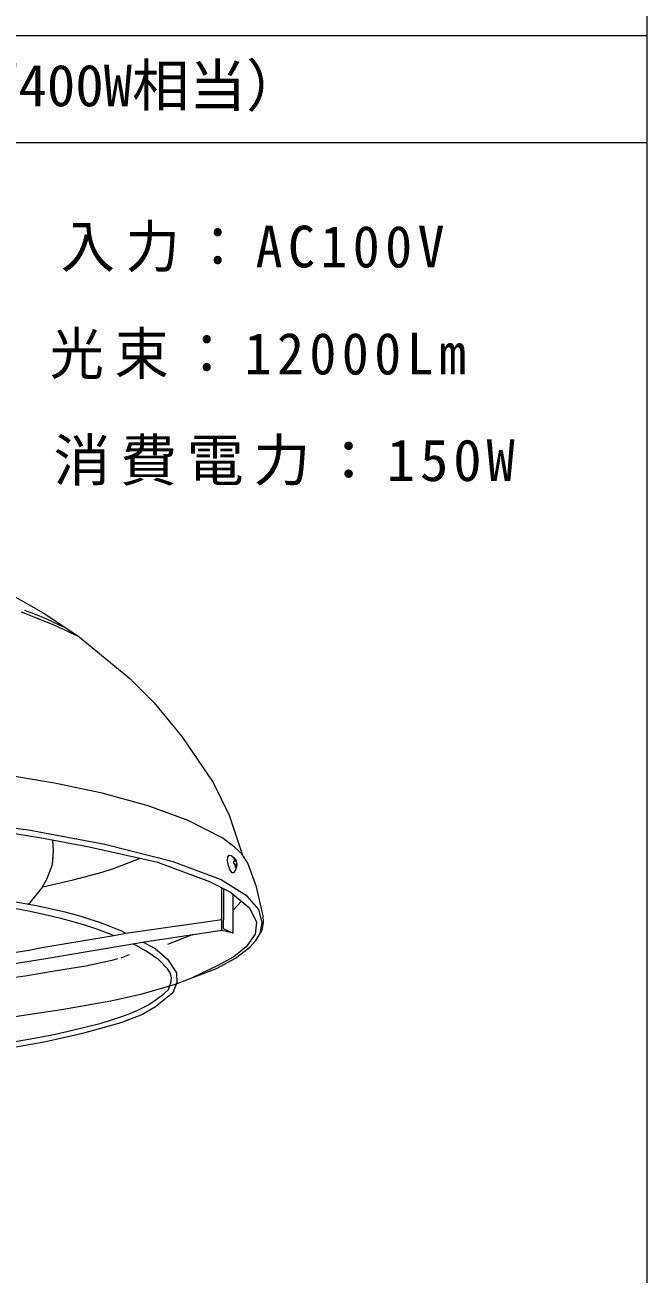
# Model space of a CAD drawing. Units: millimetres, scale not verified. Extents: x -1348 to 1152, y -2025 to -250.
# Drawn here: x 933.8 to 1152.1, y -1572 to -1133.5 of the extents above; entities that cross this region are included whole.
import ezdxf
from ezdxf.enums import TextEntityAlignment as Align

# ---------------------------------------------------------------- set-up
doc = ezdxf.new("R2010")
doc.units = ezdxf.units.MM
doc.header["$LTSCALE"] = 5
doc.layers.add('0-0_絵', color=7, linetype='Continuous', lineweight=20)
doc.layers.add('0-2_枠', color=7, linetype='Continuous', lineweight=20)
doc.layers.add('0-1_文字', color=7, linetype='Continuous')
doc.styles.add('ＭＳ ゴシック', font='')
doc.styles.get('ＭＳ ゴシック').set_extended_font_data('MS Gothic')

msp = doc.modelspace()

# ---------------------------------------------------------------- linework, layer by layer
at = {"layer": '0-0_絵'}
for p, q in [((1003.368, -1436.743), (1003.368, -1444.822)), ((1006.857, -1452.326), (1006.857, -1438.799)), ((1006.857, -1444.247), (1009.7, -1441.138)), ((1002.819, -1447.331), (1002.476, -1447.566)), ((967.941, -1451.77), (969.119, -1452.348)), ((992.478, -1452.971), (983.721, -1456.303)), ((992.478, -1452.971), (992.742, -1452.835)), ((970.347, -1460.019), (967.361, -1461.096))]:
    msp.add_line(p, q, dxfattribs=at)
for points in [[(929.554, -1333.884), (940.336, -1340.047), (952.812, -1348.312), (944.028, -1344.235), (932.502, -1339.625)], [(933.544, -1338.982), (934.7, -1339.38), (935.852, -1339.79), (936.997, -1340.215), (938.135, -1340.658), (938.792, -1340.924), (939.417, -1341.185), (940.489, -1341.649), (941.556, -1342.126), (942.619, -1342.611), (943.682, -1343.1), (944.745, -1343.589), (945.363, -1343.87), (945.735, -1344.038), (946.377, -1344.328), (947.018, -1344.62), (947.655, -1344.919)], [(952.812, -1348.312), (959.907, -1354.207), (970.537, -1362.956), (979.074, -1371.456), (988.816, -1383.348), (999.826, -1399.422), (1005.447, -1410.976), (1009.884, -1424.268), (1010, -1424.67)], [(1009.802, -1424.483), (1007.279, -1422.126), (1003.139, -1418.967), (991.004, -1412.782), (976.944, -1407.705), (960.821, -1403.199), (944.075, -1399.681), (926.624, -1396.732)], [(939.587, -1418.954), (922.157, -1416.241), (903.285, -1414.214), (874.649, -1411.982)], [(1011.698, -1439.376), (1002.335, -1433.483), (985.733, -1427.308), (961.723, -1421.204), (935.001, -1416.175), (906.441, -1412.578), (880.728, -1410.462)], [(1006.009, -1438.101), (998.592, -1434.287), (980.395, -1427.563), (956.302, -1422.109), (939.587, -1418.954)], [(943.371, -1428.201), (943.814, -1423.192), (943.559, -1419.696)], [(916.418, -1482.996), (919.354, -1482.713), (930.217, -1481.6), (946.593, -1479.178), (963.828, -1476.067), (974.826, -1473.626), (986.544, -1470.249), (1000.921, -1464.824), (1007.663, -1461.151), (1012.723, -1457.275), (1014.764, -1454.967), (1016.938, -1451.251), (1017.416, -1448.644), (1017.371, -1446.262), (1015.047, -1436.133), (1012, -1427.757), (1009.802, -1424.483)], [(934.869, -1442.214), (935.698, -1441.527), (939.63, -1436.535), (941.56, -1433.133), (943.371, -1428.201), (943.592, -1425.897)], [(940.064, -1436.078), (950.67, -1433.663), (960.856, -1430.985), (964.794, -1429.62), (973.885, -1426.09)], [(1007.096, -1425.825), (1007.122, -1426.279), (1007.288, -1427.209), (1006.895, -1427.209), (1006.957, -1427.912), (1007.329, -1427.974), (1007.598, -1429.276), (1007.722, -1429.359), (1007.866, -1427.995), (1007.99, -1427.974)], [(1007.946, -1427.406), (1007.701, -1427.251), (1007.37, -1426.383), (1007.096, -1425.825)], [(967.941, -1451.77), (961.253, -1449.059), (953.417, -1446.522), (947.834, -1444.995), (937.814, -1442.732), (925.879, -1440.633), (914.815, -1438.993), (904.353, -1437.762), (889.705, -1436.497), (875.338, -1435.458), (864.661, -1434.771), (852.181, -1434.289), (838.798, -1434.096), (825.19, -1434.273), (814.308, -1434.594), (802.164, -1435.228), (793.993, -1435.844), (784.455, -1436.696), (774.524, -1437.735), (767.736, -1438.566), (763.966, -1439.089), (767.744, -1441.055)], [(767.725, -1441.045), (774.748, -1440.216), (790.068, -1438.627), (800.776, -1437.799), (809.838, -1437.231), (818.681, -1436.696), (826.928, -1436.374), (837.095, -1436.466), (845.039, -1436.633), (854.163, -1436.688), (864.604, -1436.996), (873.538, -1437.608), (880.785, -1438.112), (888.602, -1438.649), (896.798, -1439.27), (903.84, -1439.882), (910.115, -1440.535), (914.969, -1441.127), (920.234, -1441.871), (925.183, -1442.673), (930.117, -1443.562), (935.036, -1444.526)], [(1006.009, -1438.101), (1012.556, -1443.488), (1015.028, -1448.505), (1014.564, -1452.747), (1011.333, -1457.106), (1007.051, -1460.647), (1001.465, -1463.686), (992.162, -1468.129)], [(1003.368, -1444.822), (1003.281, -1450.723), (1006.857, -1452.326), (1002.801, -1451.464), (1002.865, -1436.484)], [(1016.241, -1452.431), (1017.01, -1448.64), (1015.781, -1444.026), (1011.698, -1439.376)], [(935.036, -1444.526), (940.353, -1445.659), (946.185, -1447.046), (950.577, -1448.221), (954.933, -1449.524), (958.883, -1450.846), (963.527, -1452.586), (964.964, -1453.179)], [(906.004, -1463.315), (910.541, -1462.193), (935.098, -1458.332), (939.671, -1457.377), (964.88, -1453.196), (969.185, -1452.335), (1002.818, -1447.517)], [(913.833, -1465.808), (917.567, -1465.041), (941.743, -1461.117), (945.857, -1460.421), (971.559, -1456.142), (975.657, -1455.398), (1002.801, -1451.327)], [(908.564, -1493.894), (917.338, -1492.593), (924.123, -1491.47), (933.689, -1489.812), (939.012, -1488.848), (944.322, -1487.812), (950.01, -1486.575), (955.24, -1485.304), (960.439, -1483.906), (967.361, -1481.788), (970.347, -1480.71), (973.65, -1479.324), (976.915, -1477.619), (979.315, -1476.051), (982.516, -1473.669), (984.082, -1472.092), (984.971, -1469.751), (985.136, -1468.017), (984.774, -1466.561), (983.919, -1465.054), (980.678, -1461.698), (976.248, -1458.64), (972.822, -1456.717), (971.589, -1456.136)], [(975.222, -1455.477), (979.457, -1457.802), (983.793, -1461.531), (986.964, -1466.245), (987.1, -1469.71), (985.629, -1473.347), (979.579, -1478.248), (974.971, -1480.971), (967.372, -1483.826), (961.513, -1485.525), (953.475, -1487.722), (941.04, -1490.499), (930.487, -1492.385), (916.426, -1494.523), (910.171, -1495.431)], [(966.191, -1461.366), (964.185, -1461.983), (955.083, -1463.988), (944.823, -1465.608), (933.793, -1467.46), (923.143, -1468.827)]]:
    msp.add_lwpolyline(points, dxfattribs=at)
msp.add_lwpolyline([(1007.096, -1425.825), (1007.833, -1426.997), (1007.946, -1427.406), (1008.073, -1428.413), (1007.784, -1429.917), (1007.084, -1431.128), (1006.484, -1431.151), (1005.741, -1430.287), (1005.172, -1428.684), (1004.821, -1427.002), (1004.928, -1425.511), (1005.42, -1424.946), (1006.172, -1425.06)], close=True, dxfattribs=at)
at = {"layer": '0-2_枠'}
for p, q in [((1152.055, -1137.212), (-1347.945, -1137.212)), ((-1347.945, -1174.712), (1152.055, -1174.712))]:
    msp.add_line(p, q, dxfattribs=at)
msp.add_lwpolyline([(1152.055, -2024.712), (1152.055, -249.712), (-1347.945, -249.712)], dxfattribs=at)

# ---------------------------------------------------------------- texts
at = {"layer": '0-1_文字', "style": 'ＭＳ ゴシック'}
msp.add_text('高天井用無電極ランプ（水銀灯400W相当）', height=14.66, dxfattribs=at).set_placement((651.513, -1166.392), align=Align.BOTTOM_LEFT)
at = {"layer": '0-1_文字', "char_height": 14.66, "attachment_point": 7, "style": 'ＭＳ ゴシック'}
for s, insert in [('\\T1.2;\\W0.95;入力：AC100V', (946.291, -1220.271)), ('\\T1.2;\\W0.95;光束：12000Lm', (942.447, -1257.771)), ('\\T1.17;消費電力：150W', (943.729, -1295.271))]:
    msp.add_mtext(s, dxfattribs=dict(at, insert=insert))

doc.saveas('drawing.dxf')
